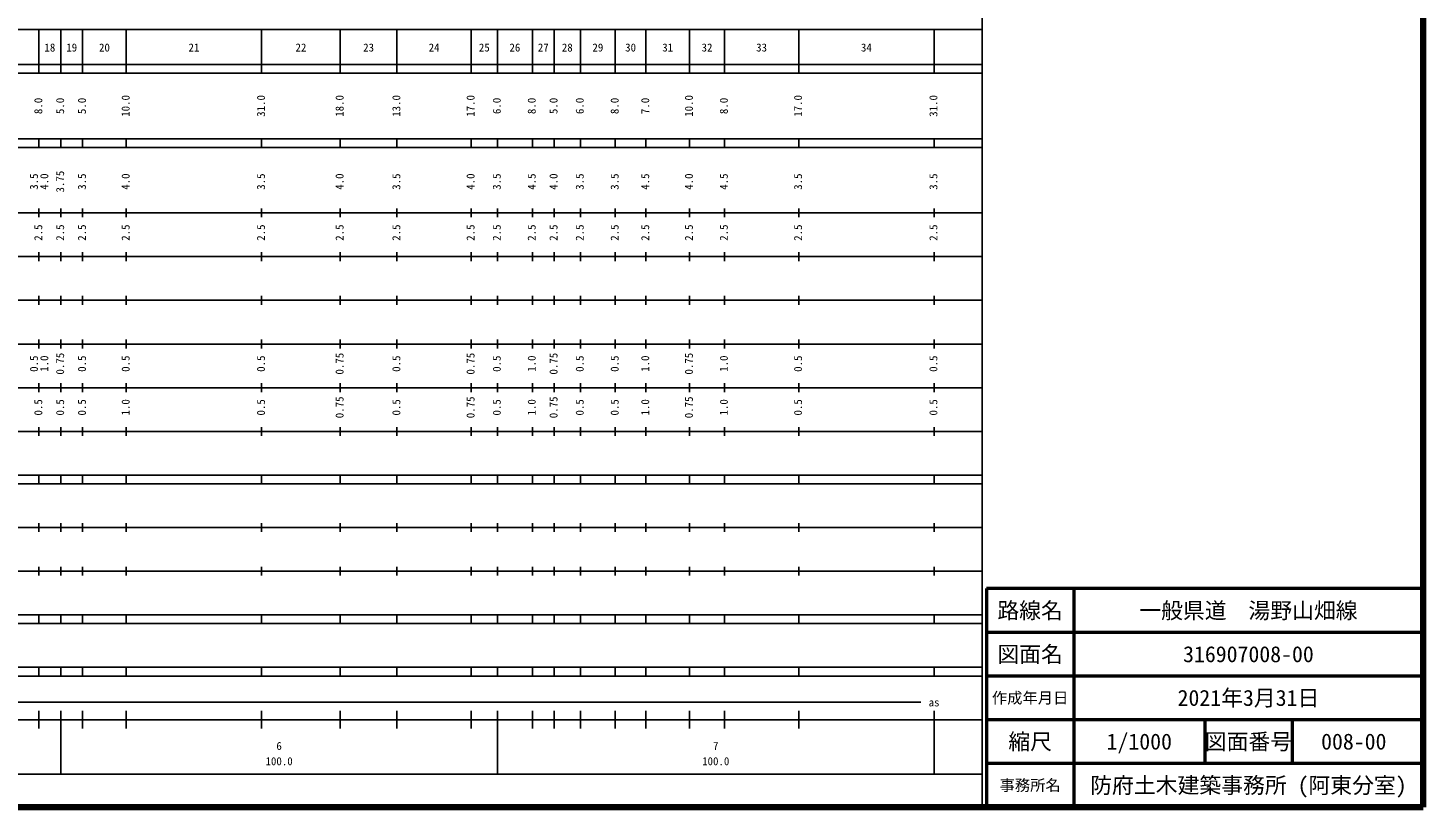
# Model space of a CAD drawing. Units: millimetres on the paper, enlarged 1000 times. Extents: x 40000 to 680000, y 20000 to 380000.
# Drawn here: x 360470 to 680000, y 20000 to 198357 of the extents above; entities that cross this region are included whole.
import ezdxf
from ezdxf.enums import TextEntityAlignment as Align

# ---------------------------------------------------------------- set-up
doc = ezdxf.new("R2010")
doc.units = ezdxf.units.MM
doc.header["$LTSCALE"] = 1000
for name, color, linetype, lineweight in [('M-TTL', 2, 'Continuous', 140), ('M-TTL-BAND', 7, 'Continuous', 25), ('M-TTL-FRAM', 2, 'Continuous', 50), ('M-TTL-LINE', 7, 'Continuous', 50)]:
    doc.layers.add(name, color=color, linetype=linetype, lineweight=lineweight)
doc.layers.add('M-TTL-TXT', color=7, linetype='Continuous')
doc.styles.add('ＭＳ ゴシック', font='')
doc.styles.get('ＭＳ ゴシック').set_extended_font_data('MS Gothic')

msp = doc.modelspace()

# ---------------------------------------------------------------- linework, layer by layer
at = {"layer": 'M-TTL'}
for p, q in [((680000, 20000), (680000, 380000)), ((40000, 20000), (680000, 20000))]:
    msp.add_line(p, q, dxfattribs=at)
at = {"layer": 'M-TTL-BAND'}
for p, q in [((579000, 20000), (579000, 370000)), ((68000, 198000), (579000, 198000)), ((363000, 188000), (363000, 198000)), ((368000, 188000), (368000, 198000)), ((373000, 188000), (373000, 198000)), ((383000, 188000), (383000, 198000)), ((414000, 188000), (414000, 198000)), ((432000, 188000), (432000, 198000)), ((445000, 188000), (445000, 198000)), ((462000, 188000), (462000, 198000)), ((468000, 188000), (468000, 198000)), ((476000, 188000), (476000, 198000)), ((481000, 188000), (481000, 198000)), ((487000, 188000), (487000, 198000)), ((495000, 188000), (495000, 198000)), ((502000, 188000), (502000, 198000)), ((512000, 188000), (512000, 198000)), ((520000, 188000), (520000, 198000)), ((537000, 188000), (537000, 198000)), ((568000, 188000), (568000, 198000)), ((40000, 190000), (579000, 190000)), ((40000, 188000), (579000, 188000)), ((40000, 173000), (579000, 173000)), ((363000, 171000), (363000, 173000)), ((368000, 171000), (368000, 173000)), ((373000, 171000), (373000, 173000)), ((383000, 171000), (383000, 173000)), ((414000, 171000), (414000, 173000)), ((432000, 171000), (432000, 173000)), ((445000, 171000), (445000, 173000)), ((462000, 171000), (462000, 173000)), ((468000, 171000), (468000, 173000)), ((476000, 171000), (476000, 173000)), ((481000, 171000), (481000, 173000)), ((487000, 171000), (487000, 173000)), ((495000, 171000), (495000, 173000)), ((502000, 171000), (502000, 173000)), ((512000, 171000), (512000, 173000)), ((520000, 171000), (520000, 173000)), ((537000, 171000), (537000, 173000)), ((568000, 171000), (568000, 173000)), ((40000, 171000), (579000, 171000)), ((363000, 155000), (363000, 157000)), ((368000, 155000), (368000, 157000)), ((373000, 155000), (373000, 157000)), ((383000, 155000), (383000, 157000)), ((414000, 155000), (414000, 157000)), ((432000, 155000), (432000, 157000)), ((445000, 155000), (445000, 157000)), ((462000, 155000), (462000, 157000)), ((468000, 155000), (468000, 157000)), ((476000, 155000), (476000, 157000)), ((481000, 155000), (481000, 157000)), ((487000, 155000), (487000, 157000)), ((495000, 155000), (495000, 157000)), ((502000, 155000), (502000, 157000)), ((512000, 155000), (512000, 157000)), ((520000, 155000), (520000, 157000)), ((537000, 155000), (537000, 157000)), ((568000, 155000), (568000, 157000)), ((40000, 156000), (579000, 156000)), ((363000, 145000), (363000, 147000)), ((368000, 145000), (368000, 147000)), ((373000, 145000), (373000, 147000)), ((383000, 145000), (383000, 147000)), ((414000, 145000), (414000, 147000)), ((432000, 145000), (432000, 147000)), ((445000, 145000), (445000, 147000)), ((462000, 145000), (462000, 147000)), ((468000, 145000), (468000, 147000)), ((476000, 145000), (476000, 147000)), ((481000, 145000), (481000, 147000)), ((487000, 145000), (487000, 147000)), ((495000, 145000), (495000, 147000)), ((502000, 145000), (502000, 147000)), ((512000, 145000), (512000, 147000)), ((520000, 145000), (520000, 147000)), ((537000, 145000), (537000, 147000)), ((568000, 145000), (568000, 147000)), ((46000, 146000), (579000, 146000)), ((52000, 136000), (579000, 136000)), ((363000, 135000), (363000, 137000)), ((368000, 135000), (368000, 137000)), ((373000, 135000), (373000, 137000)), ((383000, 135000), (383000, 137000)), ((414000, 135000), (414000, 137000)), ((432000, 135000), (432000, 137000)), ((445000, 135000), (445000, 137000)), ((462000, 135000), (462000, 137000)), ((468000, 135000), (468000, 137000)), ((476000, 135000), (476000, 137000)), ((481000, 135000), (481000, 137000)), ((487000, 135000), (487000, 137000)), ((495000, 135000), (495000, 137000)), ((502000, 135000), (502000, 137000)), ((512000, 135000), (512000, 137000)), ((520000, 135000), (520000, 137000)), ((537000, 135000), (537000, 137000)), ((568000, 135000), (568000, 137000)), ((46000, 126000), (579000, 126000)), ((363000, 125000), (363000, 127000)), ((368000, 125000), (368000, 127000)), ((373000, 125000), (373000, 127000)), ((383000, 125000), (383000, 127000)), ((414000, 125000), (414000, 127000)), ((432000, 125000), (432000, 127000)), ((445000, 125000), (445000, 127000)), ((462000, 125000), (462000, 127000)), ((468000, 125000), (468000, 127000)), ((476000, 125000), (476000, 127000)), ((481000, 125000), (481000, 127000)), ((487000, 125000), (487000, 127000)), ((495000, 125000), (495000, 127000)), ((502000, 125000), (502000, 127000)), ((512000, 125000), (512000, 127000)), ((520000, 125000), (520000, 127000)), ((537000, 125000), (537000, 127000)), ((568000, 125000), (568000, 127000)), ((52000, 116000), (579000, 116000)), ((363000, 115000), (363000, 117000)), ((368000, 115000), (368000, 117000)), ((373000, 115000), (373000, 117000)), ((383000, 115000), (383000, 117000)), ((414000, 115000), (414000, 117000)), ((432000, 115000), (432000, 117000)), ((445000, 115000), (445000, 117000)), ((462000, 115000), (462000, 117000)), ((468000, 115000), (468000, 117000)), ((476000, 115000), (476000, 117000)), ((481000, 115000), (481000, 117000)), ((487000, 115000), (487000, 117000)), ((495000, 115000), (495000, 117000)), ((502000, 115000), (502000, 117000)), ((512000, 115000), (512000, 117000)), ((520000, 115000), (520000, 117000)), ((537000, 115000), (537000, 117000)), ((568000, 115000), (568000, 117000)), ((46000, 106000), (579000, 106000)), ((363000, 105000), (363000, 107000)), ((368000, 105000), (368000, 107000)), ((373000, 105000), (373000, 107000)), ((383000, 105000), (383000, 107000)), ((414000, 105000), (414000, 107000)), ((432000, 105000), (432000, 107000)), ((445000, 105000), (445000, 107000)), ((462000, 105000), (462000, 107000)), ((468000, 105000), (468000, 107000)), ((476000, 105000), (476000, 107000)), ((481000, 105000), (481000, 107000)), ((487000, 105000), (487000, 107000)), ((495000, 105000), (495000, 107000)), ((502000, 105000), (502000, 107000)), ((512000, 105000), (512000, 107000)), ((520000, 105000), (520000, 107000)), ((537000, 105000), (537000, 107000)), ((568000, 105000), (568000, 107000)), ((40000, 96000), (579000, 96000)), ((363000, 94000), (363000, 96000)), ((368000, 94000), (368000, 96000)), ((373000, 94000), (373000, 96000)), ((383000, 94000), (383000, 96000)), ((414000, 94000), (414000, 96000)), ((432000, 94000), (432000, 96000)), ((445000, 94000), (445000, 96000)), ((462000, 94000), (462000, 96000)), ((468000, 94000), (468000, 96000)), ((476000, 94000), (476000, 96000)), ((481000, 94000), (481000, 96000)), ((487000, 94000), (487000, 96000)), ((495000, 94000), (495000, 96000)), ((502000, 94000), (502000, 96000)), ((512000, 94000), (512000, 96000)), ((520000, 94000), (520000, 96000)), ((537000, 94000), (537000, 96000)), ((568000, 94000), (568000, 96000)), ((40000, 94000), (579000, 94000)), ((49000, 84000), (579000, 84000)), ((363000, 83000), (363000, 85000)), ((368000, 83000), (368000, 85000)), ((373000, 83000), (373000, 85000)), ((383000, 83000), (383000, 85000)), ((414000, 83000), (414000, 85000)), ((432000, 83000), (432000, 85000)), ((445000, 83000), (445000, 85000)), ((462000, 83000), (462000, 85000)), ((468000, 83000), (468000, 85000)), ((476000, 83000), (476000, 85000)), ((481000, 83000), (481000, 85000)), ((487000, 83000), (487000, 85000)), ((495000, 83000), (495000, 85000)), ((502000, 83000), (502000, 85000)), ((512000, 83000), (512000, 85000)), ((520000, 83000), (520000, 85000)), ((537000, 83000), (537000, 85000)), ((568000, 83000), (568000, 85000)), ((40000, 74000), (579000, 74000)), ((363000, 73000), (363000, 75000)), ((368000, 73000), (368000, 75000)), ((373000, 73000), (373000, 75000)), ((383000, 73000), (383000, 75000)), ((414000, 73000), (414000, 75000)), ((432000, 73000), (432000, 75000)), ((445000, 73000), (445000, 75000)), ((462000, 73000), (462000, 75000)), ((468000, 73000), (468000, 75000)), ((476000, 73000), (476000, 75000)), ((481000, 73000), (481000, 75000)), ((487000, 73000), (487000, 75000)), ((495000, 73000), (495000, 75000)), ((502000, 73000), (502000, 75000)), ((512000, 73000), (512000, 75000)), ((520000, 73000), (520000, 75000)), ((537000, 73000), (537000, 75000)), ((568000, 73000), (568000, 75000)), ((40000, 64000), (579000, 64000)), ((363000, 62000), (363000, 64000)), ((368000, 62000), (368000, 64000)), ((373000, 62000), (373000, 64000)), ((383000, 62000), (383000, 64000)), ((414000, 62000), (414000, 64000)), ((432000, 62000), (432000, 64000)), ((445000, 62000), (445000, 64000)), ((462000, 62000), (462000, 64000)), ((468000, 62000), (468000, 64000)), ((476000, 62000), (476000, 64000)), ((481000, 62000), (481000, 64000)), ((487000, 62000), (487000, 64000)), ((495000, 62000), (495000, 64000)), ((502000, 62000), (502000, 64000)), ((512000, 62000), (512000, 64000)), ((520000, 62000), (520000, 64000)), ((537000, 62000), (537000, 64000)), ((568000, 62000), (568000, 64000)), ((40000, 62000), (579000, 62000)), ((40000, 52000), (579000, 52000)), ((363000, 50000), (363000, 52000)), ((368000, 50000), (368000, 52000)), ((373000, 50000), (373000, 52000)), ((383000, 50000), (383000, 52000)), ((414000, 50000), (414000, 52000)), ((432000, 50000), (432000, 52000)), ((445000, 50000), (445000, 52000)), ((462000, 50000), (462000, 52000)), ((468000, 50000), (468000, 52000)), ((476000, 50000), (476000, 52000)), ((481000, 50000), (481000, 52000)), ((487000, 50000), (487000, 52000)), ((495000, 50000), (495000, 52000)), ((502000, 50000), (502000, 52000)), ((512000, 50000), (512000, 52000)), ((520000, 50000), (520000, 52000)), ((537000, 50000), (537000, 52000)), ((568000, 50000), (568000, 52000)), ((40000, 50000), (579000, 50000)), ((71000, 44000), (565000, 44000)), ((363000, 38000), (363000, 42000)), ((368000, 27500), (368000, 42000)), ((373000, 38000), (373000, 42000)), ((383000, 38000), (383000, 42000)), ((414000, 38000), (414000, 42000)), ((432000, 38000), (432000, 42000)), ((445000, 38000), (445000, 42000)), ((462000, 38000), (462000, 42000)), ((468000, 27500), (468000, 42000)), ((476000, 38000), (476000, 42000)), ((481000, 38000), (481000, 42000)), ((487000, 38000), (487000, 42000)), ((495000, 38000), (495000, 42000)), ((502000, 38000), (502000, 42000)), ((512000, 38000), (512000, 42000)), ((520000, 38000), (520000, 42000)), ((537000, 38000), (537000, 42000)), ((568000, 27500), (568000, 42000)), ((40000, 40000), (579000, 40000)), ((68000, 27500), (579000, 27500))]:
    msp.add_line(p, q, dxfattribs=at)
at = {"layer": 'M-TTL-FRAM'}
for p, q in [((680000, 70000), (580000, 70000)), ((580000, 70000), (580000, 20000))]:
    msp.add_line(p, q, dxfattribs=at)
at = {"layer": 'M-TTL-LINE'}
for p, q in [((600000, 70000), (600000, 20000)), ((680000, 60000), (580000, 60000)), ((680000, 50000), (580000, 50000)), ((680000, 40000), (580000, 40000)), ((630000, 40000), (630000, 30000)), ((650000, 40000), (650000, 30000)), ((680000, 30000), (580000, 30000))]:
    msp.add_line(p, q, dxfattribs=at)

# ---------------------------------------------------------------- texts
at = {"layer": 'M-TTL-BAND', "style": 'ＭＳ ゴシック'}
for s, p in [('18', (365500, 192405)), ('19', (370500, 192405)), ('20', (378000, 192405)), ('21', (398500, 192405)), ('22', (423000, 192405)), ('23', (438500, 192405)), ('24', (453500, 192405)), ('25', (465000, 192405)), ('26', (472000, 192405)), ('27', (478500, 192405)), ('28', (484000, 192405)), ('29', (491000, 192405)), ('30', (498500, 192405)), ('31', (507000, 192405)), ('32', (516000, 192405)), ('33', (528500, 192405)), ('34', (552500, 192405)), ('as', (568000, 42500)), ('6', (418000, 32523)), ('7', (518000, 32523)), ('100.0', (418000, 29033)), ('100.0', (518000, 29033))]:
    msp.add_text(s, height=1833, dxfattribs=at).set_placement(p, align=Align.BOTTOM_CENTER)
for s, p in [('8.0', (364309, 180500)), ('5.0', (369309, 180500)), ('5.0', (374309, 180500)), ('10.0', (384309, 180500)), ('31.0', (415309, 180500)), ('18.0', (433309, 180500)), ('13.0', (446309, 180500)), ('17.0', (463309, 180500)), ('6.0', (469309, 180500)), ('8.0', (477309, 180500)), ('5.0', (482309, 180500)), ('6.0', (488309, 180500)), ('8.0', (496309, 180500)), ('7.0', (503309, 180500)), ('10.0', (513309, 180500)), ('8.0', (521309, 180500)), ('17.0', (538309, 180500)), ('31.0', (569309, 180500)), ('3.5', (363309, 163174)), ('4.0', (365679, 163174)), ('3.75', (369309, 163174)), ('3.5', (374309, 163174)), ('4.0', (384309, 163174)), ('3.5', (415309, 163174)), ('4.0', (433309, 163174)), ('3.5', (446309, 163174)), ('4.0', (463309, 163174)), ('3.5', (469309, 163174)), ('4.5', (477309, 163174)), ('4.0', (482309, 163174)), ('3.5', (488309, 163174)), ('3.5', (496309, 163174)), ('4.5', (503309, 163174)), ('4.0', (513309, 163174)), ('4.5', (521309, 163174)), ('3.5', (538309, 163174)), ('3.5', (569309, 163174)), ('2.5', (364309, 151500)), ('2.5', (369309, 151500)), ('2.5', (374309, 151500)), ('2.5', (384309, 151500)), ('2.5', (415309, 151500)), ('2.5', (433309, 151500)), ('2.5', (446309, 151500)), ('2.5', (463309, 151500)), ('2.5', (469309, 151500)), ('2.5', (477309, 151500)), ('2.5', (482309, 151500)), ('2.5', (488309, 151500)), ('2.5', (496309, 151500)), ('2.5', (503309, 151500)), ('2.5', (513309, 151500)), ('2.5', (521309, 151500)), ('2.5', (538309, 151500)), ('2.5', (569309, 151500)), ('0.5', (363309, 121500)), ('1.0', (365679, 121500)), ('0.75', (369309, 121500)), ('0.5', (374309, 121500)), ('0.5', (384309, 121500)), ('0.5', (415309, 121500)), ('0.75', (433309, 121500)), ('0.5', (446309, 121500)), ('0.75', (463309, 121500)), ('0.5', (469309, 121500)), ('1.0', (477309, 121500)), ('0.75', (482309, 121500)), ('0.5', (488309, 121500)), ('0.5', (496309, 121500)), ('1.0', (503309, 121500)), ('0.75', (513309, 121500)), ('1.0', (521309, 121500)), ('0.5', (538309, 121500)), ('0.5', (569309, 121500)), ('0.5', (364309, 111500)), ('0.5', (369309, 111500)), ('0.5', (374309, 111500)), ('1.0', (384309, 111500)), ('0.5', (415309, 111500)), ('0.75', (433309, 111500)), ('0.5', (446309, 111500)), ('0.75', (463309, 111500)), ('0.5', (469309, 111500)), ('1.0', (477309, 111500)), ('0.75', (482309, 111500)), ('0.5', (488309, 111500)), ('0.5', (496309, 111500)), ('1.0', (503309, 111500)), ('0.75', (513309, 111500)), ('1.0', (521309, 111500)), ('0.5', (538309, 111500)), ('0.5', (569309, 111500))]:
    msp.add_text(s, height=1833, rotation=90, dxfattribs=at).set_placement(p, align=Align.BOTTOM_CENTER)
at = {"layer": 'M-TTL-TXT', "style": 'ＭＳ ゴシック'}
for s, height, p in [('路線名', 3666, (590000, 65000)), ('路線名', 3666, (590000, 65000)), ('一般県道\u3000湯野山畑線', 3666, (640000, 65000)), ('図面名', 3666, (590000, 55000)), ('図面名', 3666, (590000, 55000)), ('316907008-00', 3666, (640000, 55000)), ('作成年月日', 2566, (590000, 45000)), ('作成年月日', 2566, (590000, 45000)), ('2021年3月31日', 3666, (640000, 45000)), ('縮尺', 3666, (590000, 35000)), ('縮尺', 3666, (590000, 35000)), ('1/1000', 3666, (615000, 35000)), ('図面番号', 3666, (640000, 35000)), ('図面番号', 3666, (640000, 35000)), ('008-00', 3666, (664125, 35000)), ('事務所名', 2566, (590000, 25000)), ('事務所名', 2566, (590000, 25000)), ('防府土木建築事務所 (阿東分室)', 3666, (640000, 25000))]:
    msp.add_text(s, height=height, dxfattribs=at).set_placement(p, align=Align.MIDDLE_CENTER)

doc.saveas('drawing.dxf')
